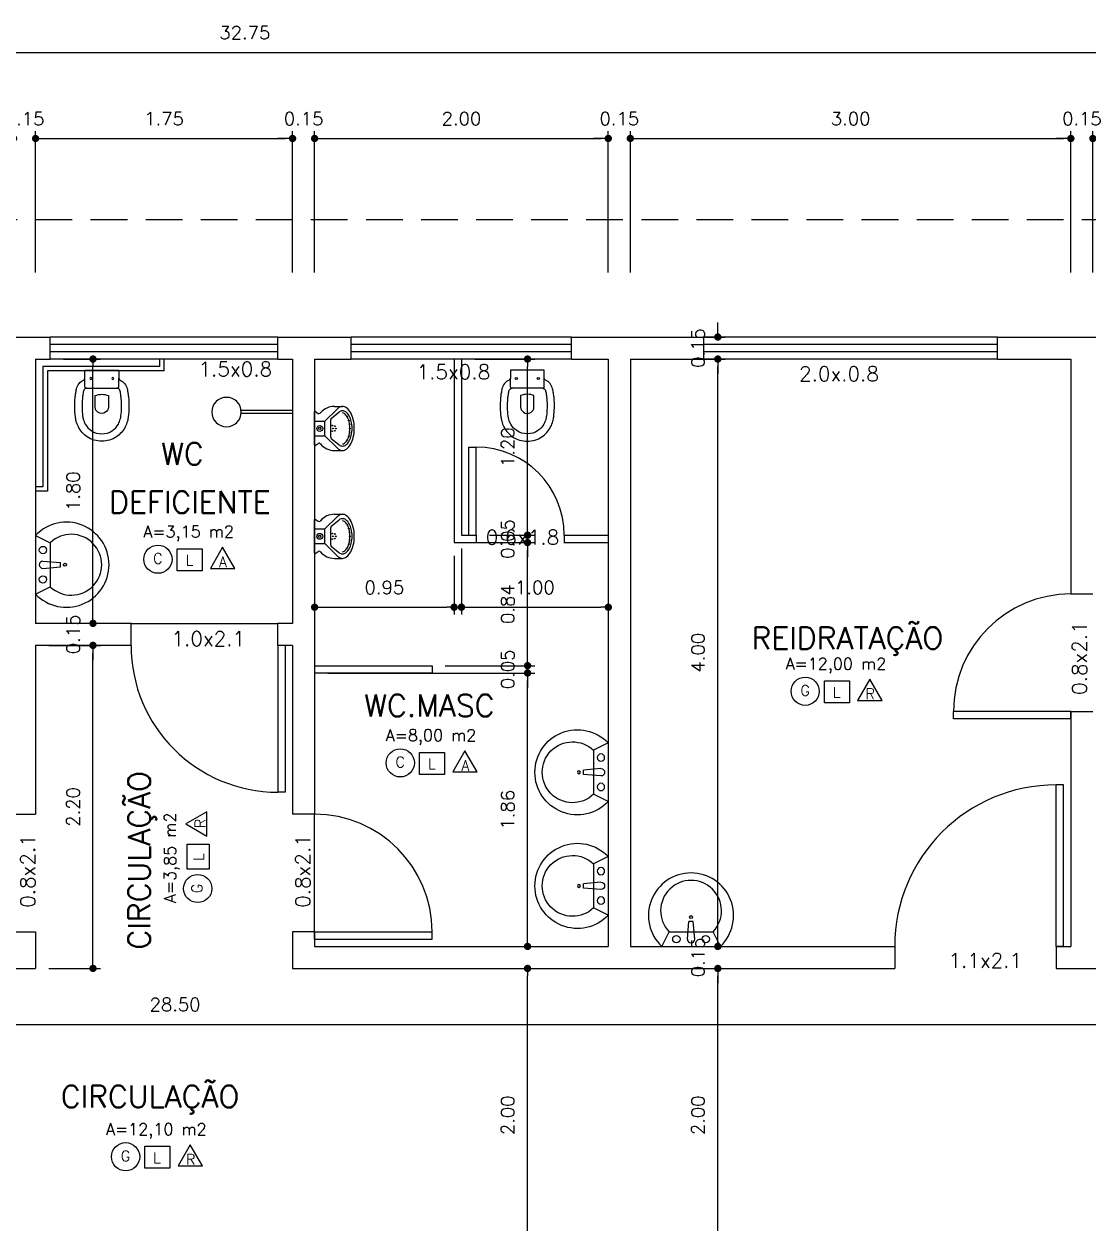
# Model space of a CAD drawing. Extents: x -410.3 to -320, y 119.3 to 190.5.
# Drawn here: x -362.58 to -355.34, y 145.17 to 153.33 of the extents above; entities that cross this region are included whole.
import ezdxf
from ezdxf.enums import TextEntityAlignment as Align

# ---------------------------------------------------------------- set-up
doc = ezdxf.new("R2010")
doc.units = 0
doc.header["$MEASUREMENT"] = 0
doc.linetypes.add('DASHED', pattern=[0.75, 0.5, -0.25])
doc.linetypes.add('HIDDEN', pattern=[0.375, 0.25, -0.125])
doc.layers.get('DEFPOINTS').update_dxf_attribs({"linetype": 'CONTINUOUS'})
for name, color, linetype in [('ACESSÓRIO', 2, 'CONTINUOUS'), ('ALVENARIA', 7, 'CONTINUOUS'), ('ALVENARIA1', 44, 'CONTINUOUS'), ('COBERTURA', 6, 'CONTINUOUS'), ('COTA', 1, 'CONTINUOUS'), ('JAPOR', 142, 'CONTINUOUS'), ('TEXTO2', 40, 'CONTINUOUS'), ('TEXTO3', 3, 'CONTINUOUS')]:
    doc.layers.add(name, color=color, linetype=linetype)
doc.styles.add('SIMPLEX', font='SIMPLEX.SHX')
doc.dimstyles.new('DIM50', dxfattribs={"dimtxt": 0.09, "dimasz": 0.05, "dimexe": 0.05, "dimexo": 0.09, "dimgap": 0.09, "dimtad": 1, "dimzin": 0, "dimdsep": 46, "dimtxsty": 'SIMPLEX', "dimblk": 'DOT', "dimcen": 0.09, "dimadec": 0, "dimazin": 0, "dimtfac": 1, "dimtix": 1, "dimtofl": 0, "dimtmove": 2, "dimatfit": 3, "dimldrblk": 'DOT', "dimfxl": 1, "dimtolj": 1, "dimtzin": 0, "dimarcsym": 0})

# ---------------------------------------------------------------- blocks, each defined once
blk = doc.blocks.new('CHU2')
at = {"layer": 'ACESSÓRIO'}
for p, q in [((0, 0), (0, -0.35)), ((0.02, 0), (0.02, -0.35))]:
    blk.add_line(p, q, dxfattribs=at)
blk.add_circle((0.01, -0.45), 0.1, dxfattribs=at)
blk = doc.blocks.new('DOT')
at = {"layer": 'ALVENARIA', "color": 0, "linetype": 'ByBlock'}
blk.add_line((-0.5, 0), (-1, 0), dxfattribs=at)
at = {"layer": 'ALVENARIA', "color": 0, "linetype": 'ByBlock', "const_width": 0.5}
blk.add_lwpolyline([(-0.25, 0, 1), (0.25, 0, 1)], format="xyb", close=True, dxfattribs=at)
blk = doc.blocks.new('*D219')
at = {"layer": 'COTA', "color": 0, "linetype": 'ByBlock', "lineweight": -2}
for p, q in [((-362.7039, 152.5542), (-362.7539, 152.5542)), ((-362.6539, 151.6421), (-362.6539, 152.6042)), ((-362.5039, 151.6421), (-362.5039, 152.6042)), ((-362.4539, 152.5542), (-362.4039, 152.5542))]:
    blk.add_line(p, q, dxfattribs=at)
at = {"layer": 'DEFPOINTS', "color": 0, "linetype": 'ByBlock'}
for p in [(-362.5039, 152.5542), (-362.6539, 151.5521), (-362.5039, 151.5521)]:
    blk.add_point(p, dxfattribs=at)
at = {"layer": 'COTA', "color": 0, "linetype": 'ByBlock', "lineweight": -2, "xscale": 0.05, "yscale": 0.05, "zscale": 0.05}
blk.add_blockref('DOT', (-362.6539, 152.5542), dxfattribs=at)
at = {"layer": 'COTA', "color": 0, "linetype": 'ByBlock', "lineweight": -2, "xscale": 0.05, "yscale": 0.05, "zscale": 0.05, "rotation": 180}
blk.add_blockref('DOT', (-362.5039, 152.5542), dxfattribs=at)
at = {"layer": 'COTA', "color": 0, "linetype": 'ByBlock', "insert": (-362.5789, 152.6892), "char_height": 0.09, "attachment_point": 5, "style": 'SIMPLEX'}
blk.add_mtext('\\A1;0.15', dxfattribs=at)
blk = doc.blocks.new('*D220')
at = {"layer": 'COTA', "color": 0, "linetype": 'ByBlock', "lineweight": -2}
for p, q in [((-362.5039, 151.6421), (-362.5039, 152.6042)), ((-362.4539, 152.5542), (-360.8039, 152.5542)), ((-360.7539, 151.6421), (-360.7539, 152.6042))]:
    blk.add_line(p, q, dxfattribs=at)
at = {"layer": 'DEFPOINTS', "color": 0, "linetype": 'ByBlock'}
for p in [(-360.7539, 152.5542), (-362.5039, 151.5521), (-360.7539, 151.5521)]:
    blk.add_point(p, dxfattribs=at)
at = {"layer": 'COTA', "color": 0, "linetype": 'ByBlock', "lineweight": -2, "xscale": 0.05, "yscale": 0.05, "zscale": 0.05, "rotation": 180}
blk.add_blockref('DOT', (-362.5039, 152.5542), dxfattribs=at)
at = {"layer": 'COTA', "color": 0, "linetype": 'ByBlock', "lineweight": -2, "xscale": 0.05, "yscale": 0.05, "zscale": 0.05}
blk.add_blockref('DOT', (-360.7539, 152.5542), dxfattribs=at)
at = {"layer": 'COTA', "color": 0, "linetype": 'ByBlock', "insert": (-361.6289, 152.6892), "char_height": 0.09, "attachment_point": 5, "style": 'SIMPLEX'}
blk.add_mtext('\\A1;1.75', dxfattribs=at)
blk = doc.blocks.new('*D221')
at = {"layer": 'COTA', "color": 0, "linetype": 'ByBlock', "lineweight": -2}
for p, q in [((-360.8039, 152.5542), (-360.8539, 152.5542)), ((-360.7539, 151.6421), (-360.7539, 152.6042)), ((-360.6039, 151.6421), (-360.6039, 152.6042)), ((-360.5539, 152.5542), (-360.5039, 152.5542))]:
    blk.add_line(p, q, dxfattribs=at)
at = {"layer": 'DEFPOINTS', "color": 0, "linetype": 'ByBlock'}
for p in [(-360.6039, 152.5542), (-360.7539, 151.5521), (-360.6039, 151.5521)]:
    blk.add_point(p, dxfattribs=at)
at = {"layer": 'COTA', "color": 0, "linetype": 'ByBlock', "lineweight": -2, "xscale": 0.05, "yscale": 0.05, "zscale": 0.05}
blk.add_blockref('DOT', (-360.7539, 152.5542), dxfattribs=at)
at = {"layer": 'COTA', "color": 0, "linetype": 'ByBlock', "lineweight": -2, "xscale": 0.05, "yscale": 0.05, "zscale": 0.05, "rotation": 180}
blk.add_blockref('DOT', (-360.6039, 152.5542), dxfattribs=at)
at = {"layer": 'COTA', "color": 0, "linetype": 'ByBlock', "insert": (-360.6789, 152.6892), "char_height": 0.09, "attachment_point": 5, "style": 'SIMPLEX'}
blk.add_mtext('\\A1;0.15', dxfattribs=at)
blk = doc.blocks.new('*D222')
at = {"layer": 'COTA', "color": 0, "linetype": 'ByBlock', "lineweight": -2}
for p, q in [((-360.6039, 151.6421), (-360.6039, 152.6042)), ((-360.5539, 152.5542), (-358.6539, 152.5542)), ((-358.6039, 151.6421), (-358.6039, 152.6042))]:
    blk.add_line(p, q, dxfattribs=at)
at = {"layer": 'DEFPOINTS', "color": 0, "linetype": 'ByBlock'}
for p in [(-358.6039, 152.5542), (-360.6039, 151.5521), (-358.6039, 151.5521)]:
    blk.add_point(p, dxfattribs=at)
at = {"layer": 'COTA', "color": 0, "linetype": 'ByBlock', "lineweight": -2, "xscale": 0.05, "yscale": 0.05, "zscale": 0.05, "rotation": 180}
blk.add_blockref('DOT', (-360.6039, 152.5542), dxfattribs=at)
at = {"layer": 'COTA', "color": 0, "linetype": 'ByBlock', "lineweight": -2, "xscale": 0.05, "yscale": 0.05, "zscale": 0.05}
blk.add_blockref('DOT', (-358.6039, 152.5542), dxfattribs=at)
at = {"layer": 'COTA', "color": 0, "linetype": 'ByBlock', "insert": (-359.6039, 152.6892), "char_height": 0.09, "attachment_point": 5, "style": 'SIMPLEX'}
blk.add_mtext('\\A1;2.00', dxfattribs=at)
blk = doc.blocks.new('*D223')
at = {"layer": 'COTA', "color": 0, "linetype": 'ByBlock', "lineweight": -2}
for p, q in [((-358.6539, 152.5542), (-358.7039, 152.5542)), ((-358.6039, 151.6421), (-358.6039, 152.6042)), ((-358.4539, 151.6421), (-358.4539, 152.6042)), ((-358.4039, 152.5542), (-358.3539, 152.5542))]:
    blk.add_line(p, q, dxfattribs=at)
at = {"layer": 'DEFPOINTS', "color": 0, "linetype": 'ByBlock'}
for p in [(-358.4539, 152.5542), (-358.6039, 151.5521), (-358.4539, 151.5521)]:
    blk.add_point(p, dxfattribs=at)
at = {"layer": 'COTA', "color": 0, "linetype": 'ByBlock', "lineweight": -2, "xscale": 0.05, "yscale": 0.05, "zscale": 0.05}
blk.add_blockref('DOT', (-358.6039, 152.5542), dxfattribs=at)
at = {"layer": 'COTA', "color": 0, "linetype": 'ByBlock', "lineweight": -2, "xscale": 0.05, "yscale": 0.05, "zscale": 0.05, "rotation": 180}
blk.add_blockref('DOT', (-358.4539, 152.5542), dxfattribs=at)
at = {"layer": 'COTA', "color": 0, "linetype": 'ByBlock', "insert": (-358.5289, 152.6892), "char_height": 0.09, "attachment_point": 5, "style": 'SIMPLEX'}
blk.add_mtext('\\A1;0.15', dxfattribs=at)
blk = doc.blocks.new('*D224')
at = {"layer": 'COTA', "color": 0, "linetype": 'ByBlock', "lineweight": -2}
for p, q in [((-358.4539, 151.6421), (-358.4539, 152.6042)), ((-358.4039, 152.5542), (-355.5039, 152.5542)), ((-355.4539, 151.6421), (-355.4539, 152.6042))]:
    blk.add_line(p, q, dxfattribs=at)
at = {"layer": 'DEFPOINTS', "color": 0, "linetype": 'ByBlock'}
for p in [(-355.4539, 152.5542), (-358.4539, 151.5521), (-355.4539, 151.5521)]:
    blk.add_point(p, dxfattribs=at)
at = {"layer": 'COTA', "color": 0, "linetype": 'ByBlock', "lineweight": -2, "xscale": 0.05, "yscale": 0.05, "zscale": 0.05, "rotation": 180}
blk.add_blockref('DOT', (-358.4539, 152.5542), dxfattribs=at)
at = {"layer": 'COTA', "color": 0, "linetype": 'ByBlock', "lineweight": -2, "xscale": 0.05, "yscale": 0.05, "zscale": 0.05}
blk.add_blockref('DOT', (-355.4539, 152.5542), dxfattribs=at)
at = {"layer": 'COTA', "color": 0, "linetype": 'ByBlock', "insert": (-356.9539, 152.6892), "char_height": 0.09, "attachment_point": 5, "style": 'SIMPLEX'}
blk.add_mtext('\\A1;3.00', dxfattribs=at)
blk = doc.blocks.new('*D225')
at = {"layer": 'COTA', "color": 0, "linetype": 'ByBlock', "lineweight": -2}
for p, q in [((-355.5039, 152.5542), (-355.5539, 152.5542)), ((-355.4539, 151.6421), (-355.4539, 152.6042)), ((-355.3039, 151.6421), (-355.3039, 152.6042)), ((-355.2539, 152.5542), (-355.2039, 152.5542))]:
    blk.add_line(p, q, dxfattribs=at)
at = {"layer": 'DEFPOINTS', "color": 0, "linetype": 'ByBlock'}
for p in [(-355.3039, 152.5542), (-355.4539, 151.5521), (-355.3039, 151.5521)]:
    blk.add_point(p, dxfattribs=at)
at = {"layer": 'COTA', "color": 0, "linetype": 'ByBlock', "lineweight": -2, "xscale": 0.05, "yscale": 0.05, "zscale": 0.05}
blk.add_blockref('DOT', (-355.4539, 152.5542), dxfattribs=at)
at = {"layer": 'COTA', "color": 0, "linetype": 'ByBlock', "lineweight": -2, "xscale": 0.05, "yscale": 0.05, "zscale": 0.05, "rotation": 180}
blk.add_blockref('DOT', (-355.3039, 152.5542), dxfattribs=at)
at = {"layer": 'COTA', "color": 0, "linetype": 'ByBlock', "insert": (-355.3789, 152.6892), "char_height": 0.09, "attachment_point": 5, "style": 'SIMPLEX'}
blk.add_mtext('\\A1;0.15', dxfattribs=at)
blk = doc.blocks.new('*D270')
at = {"layer": 'COTA', "color": 0, "linetype": 'ByBlock', "lineweight": -2}
for p, q in [((-358.2639, 146.9021), (-357.8082, 146.9021)), ((-357.8582, 144.9521), (-357.8582, 146.8521)), ((-358.5139, 144.9021), (-357.8082, 144.9021))]:
    blk.add_line(p, q, dxfattribs=at)
at = {"layer": 'DEFPOINTS', "color": 0, "linetype": 'ByBlock'}
for p in [(-358.3539, 146.9021), (-357.8582, 146.9021), (-358.6039, 144.9021)]:
    blk.add_point(p, dxfattribs=at)
at = {"layer": 'COTA', "color": 0, "linetype": 'ByBlock', "lineweight": -2, "xscale": 0.05, "yscale": 0.05, "zscale": 0.05}
for p, rotation in [((-357.8582, 146.9021), 90), ((-357.8582, 144.9021), 270)]:
    blk.add_blockref('DOT', p, dxfattribs=dict(at, rotation=rotation))
at = {"layer": 'COTA', "color": 0, "linetype": 'ByBlock', "insert": (-357.9932, 145.9021), "char_height": 0.09, "attachment_point": 5, "rotation": 90, "style": 'SIMPLEX'}
blk.add_mtext('\\A1;2.00', dxfattribs=at)
blk = doc.blocks.new('*D271')
at = {"layer": 'COTA', "color": 0, "linetype": 'ByBlock', "lineweight": -2}
for p, q in [((-357.8582, 147.1021), (-357.8582, 147.1521)), ((-358.2639, 147.0521), (-357.8082, 147.0521)), ((-358.2639, 146.9021), (-357.8082, 146.9021)), ((-357.8582, 146.8521), (-357.8582, 146.8021))]:
    blk.add_line(p, q, dxfattribs=at)
at = {"layer": 'DEFPOINTS', "color": 0, "linetype": 'ByBlock'}
for p in [(-358.3539, 147.0521), (-357.8582, 147.0521), (-358.3539, 146.9021)]:
    blk.add_point(p, dxfattribs=at)
at = {"layer": 'COTA', "color": 0, "linetype": 'ByBlock', "lineweight": -2, "xscale": 0.05, "yscale": 0.05, "zscale": 0.05}
for p, rotation in [((-357.8582, 147.0521), 270), ((-357.8582, 146.9021), 90)]:
    blk.add_blockref('DOT', p, dxfattribs=dict(at, rotation=rotation))
at = {"layer": 'COTA', "color": 0, "linetype": 'ByBlock', "insert": (-357.9932, 146.9771), "char_height": 0.09, "attachment_point": 5, "rotation": 90, "style": 'SIMPLEX'}
blk.add_mtext('\\A1;0.15', dxfattribs=at)
blk = doc.blocks.new('*D272')
at = {"layer": 'COTA', "color": 0, "linetype": 'ByBlock', "lineweight": -2}
for p, q in [((-358.3639, 151.0521), (-357.8082, 151.0521)), ((-357.8582, 147.1021), (-357.8582, 151.0021)), ((-358.2639, 147.0521), (-357.8082, 147.0521))]:
    blk.add_line(p, q, dxfattribs=at)
at = {"layer": 'DEFPOINTS', "color": 0, "linetype": 'ByBlock'}
for p in [(-358.4539, 151.0521), (-357.8582, 151.0521), (-358.3539, 147.0521)]:
    blk.add_point(p, dxfattribs=at)
at = {"layer": 'COTA', "color": 0, "linetype": 'ByBlock', "lineweight": -2, "xscale": 0.05, "yscale": 0.05, "zscale": 0.05}
for p, rotation in [((-357.8582, 151.0521), 90), ((-357.8582, 147.0521), 270)]:
    blk.add_blockref('DOT', p, dxfattribs=dict(at, rotation=rotation))
at = {"layer": 'COTA', "color": 0, "linetype": 'ByBlock', "insert": (-357.9932, 149.0521), "char_height": 0.09, "attachment_point": 5, "rotation": 90, "style": 'SIMPLEX'}
blk.add_mtext('\\A1;4.00', dxfattribs=at)
blk = doc.blocks.new('*D273')
at = {"layer": 'COTA', "color": 0, "linetype": 'ByBlock', "lineweight": -2}
for p, q in [((-357.8582, 151.2521), (-357.8582, 151.3021)), ((-358.2139, 151.2021), (-357.8082, 151.2021)), ((-358.3639, 151.0521), (-357.8082, 151.0521)), ((-357.8582, 151.0021), (-357.8582, 150.9521))]:
    blk.add_line(p, q, dxfattribs=at)
at = {"layer": 'DEFPOINTS', "color": 0, "linetype": 'ByBlock'}
for p in [(-358.3039, 151.2021), (-357.8582, 151.2021), (-358.4539, 151.0521)]:
    blk.add_point(p, dxfattribs=at)
at = {"layer": 'COTA', "color": 0, "linetype": 'ByBlock', "lineweight": -2, "xscale": 0.05, "yscale": 0.05, "zscale": 0.05}
for p, rotation in [((-357.8582, 151.2021), 270), ((-357.8582, 151.0521), 90)]:
    blk.add_blockref('DOT', p, dxfattribs=dict(at, rotation=rotation))
at = {"layer": 'COTA', "color": 0, "linetype": 'ByBlock', "insert": (-357.9932, 151.1271), "char_height": 0.09, "attachment_point": 5, "rotation": 90, "style": 'SIMPLEX'}
blk.add_mtext('\\A1;0.15', dxfattribs=at)
blk = doc.blocks.new('*D275')
at = {"layer": 'COTA', "color": 0, "linetype": 'ByBlock', "lineweight": -2}
for p, q in [((-360.6639, 146.9021), (-359.1039, 146.9021)), ((-359.1539, 144.9521), (-359.1539, 146.8521)), ((-358.6939, 144.9021), (-359.2039, 144.9021))]:
    blk.add_line(p, q, dxfattribs=at)
at = {"layer": 'DEFPOINTS', "color": 0, "linetype": 'ByBlock'}
for p in [(-360.7539, 146.9021), (-359.1539, 146.9021), (-358.6039, 144.9021)]:
    blk.add_point(p, dxfattribs=at)
at = {"layer": 'COTA', "color": 0, "linetype": 'ByBlock', "lineweight": -2, "xscale": 0.05, "yscale": 0.05, "zscale": 0.05}
for p, rotation in [((-359.1539, 146.9021), 90), ((-359.1539, 144.9021), 270)]:
    blk.add_blockref('DOT', p, dxfattribs=dict(at, rotation=rotation))
at = {"layer": 'COTA', "color": 0, "linetype": 'ByBlock', "insert": (-359.2889, 145.9021), "char_height": 0.09, "attachment_point": 5, "rotation": 90, "style": 'SIMPLEX'}
blk.add_mtext('\\A1;2.00', dxfattribs=at)
blk = doc.blocks.new('*D276')
at = {"layer": 'COTA', "color": 0, "linetype": 'ByBlock', "lineweight": -2}
for p, q in [((-362.4139, 149.1021), (-362.063, 149.1021)), ((-362.113, 146.9521), (-362.113, 149.0521)), ((-362.4139, 146.9021), (-362.063, 146.9021))]:
    blk.add_line(p, q, dxfattribs=at)
at = {"layer": 'DEFPOINTS', "color": 0, "linetype": 'ByBlock'}
for p in [(-362.5039, 149.1021), (-362.113, 149.1021), (-362.5039, 146.9021)]:
    blk.add_point(p, dxfattribs=at)
at = {"layer": 'COTA', "color": 0, "linetype": 'ByBlock', "lineweight": -2, "xscale": 0.05, "yscale": 0.05, "zscale": 0.05}
for p, rotation in [((-362.113, 149.1021), 90), ((-362.113, 146.9021), 270)]:
    blk.add_blockref('DOT', p, dxfattribs=dict(at, rotation=rotation))
at = {"layer": 'COTA', "color": 0, "linetype": 'ByBlock', "insert": (-362.248, 148.0021), "char_height": 0.09, "attachment_point": 5, "rotation": 90, "style": 'SIMPLEX'}
blk.add_mtext('\\A1;2.20', dxfattribs=at)
blk = doc.blocks.new('*D277')
at = {"layer": 'COTA', "color": 0, "linetype": 'ByBlock', "lineweight": -2}
for p, q in [((-362.113, 149.3021), (-362.113, 149.3521)), ((-361.9439, 149.2521), (-362.163, 149.2521)), ((-362.4139, 149.1021), (-362.063, 149.1021)), ((-362.113, 149.0521), (-362.113, 149.0021))]:
    blk.add_line(p, q, dxfattribs=at)
at = {"layer": 'DEFPOINTS', "color": 0, "linetype": 'ByBlock'}
for p in [(-362.113, 149.2521), (-361.8539, 149.2521), (-362.5039, 149.1021)]:
    blk.add_point(p, dxfattribs=at)
at = {"layer": 'COTA', "color": 0, "linetype": 'ByBlock', "lineweight": -2, "xscale": 0.05, "yscale": 0.05, "zscale": 0.05}
for p, rotation in [((-362.113, 149.2521), 270), ((-362.113, 149.1021), 90)]:
    blk.add_blockref('DOT', p, dxfattribs=dict(at, rotation=rotation))
at = {"layer": 'COTA', "color": 0, "linetype": 'ByBlock', "insert": (-362.248, 149.1771), "char_height": 0.09, "attachment_point": 5, "rotation": 90, "style": 'SIMPLEX'}
blk.add_mtext('\\A1;0.15', dxfattribs=at)
blk = doc.blocks.new('*D278')
at = {"layer": 'COTA', "color": 0, "linetype": 'ByBlock', "lineweight": -2}
for p, q in [((-362.3139, 151.0521), (-362.063, 151.0521)), ((-362.113, 149.3021), (-362.113, 151.0021)), ((-361.9439, 149.2521), (-362.163, 149.2521))]:
    blk.add_line(p, q, dxfattribs=at)
at = {"layer": 'DEFPOINTS', "color": 0, "linetype": 'ByBlock'}
for p in [(-362.4039, 151.0521), (-362.113, 151.0521), (-361.8539, 149.2521)]:
    blk.add_point(p, dxfattribs=at)
at = {"layer": 'COTA', "color": 0, "linetype": 'ByBlock', "lineweight": -2, "xscale": 0.05, "yscale": 0.05, "zscale": 0.05}
for p, rotation in [((-362.113, 151.0521), 90), ((-362.113, 149.2521), 270)]:
    blk.add_blockref('DOT', p, dxfattribs=dict(at, rotation=rotation))
at = {"layer": 'COTA', "color": 0, "linetype": 'ByBlock', "insert": (-362.248, 150.1521), "char_height": 0.09, "attachment_point": 5, "rotation": 90, "style": 'SIMPLEX'}
blk.add_mtext('\\A1;1.80', dxfattribs=at)
blk = doc.blocks.new('VASO4')
at = {"layer": 'ACESSÓRIO', "linetype": 'Continuous'}
blk.add_line((0.0078, 0.1289), (0.0078, -0.1011), dxfattribs=at)
at = {"layer": 'ACESSÓRIO'}
for points in [[(0.0078, -0.1011), (0.0623, -0.1011, -0.230445), (0.0758, -0.1101, 0.23338), (0.1358, -0.1586, 0.01224), (0.1658, -0.1641, 0.012146), (0.1958, -0.1681, 0.027041), (0.2658, -0.1706, 0.02486), (0.3258, -0.1661, 0.024258), (0.3558, -0.1606, 0.054364), (0.3958, -0.1451, 0.124881), (0.4623, -0.0861, 0.148509), (0.4923, 0.0139, 0.148509), (0.4623, 0.1139, 0.124881), (0.3958, 0.1729, 0.054364), (0.3558, 0.1884, 0.024258), (0.3258, 0.1939, 0.02486), (0.2658, 0.1984, 0.027041), (0.1958, 0.1959, 0.012146), (0.1658, 0.1919, 0.01224), (0.1358, 0.1864, 0.23338), (0.0758, 0.1379, -0.230445), (0.0623, 0.1289), (0.0078, 0.1289)], [(0.1313, 0.1165, -0.294455), (0.1458, 0.1369, -0.039934), (0.1736, 0.1425, -0.011944), (0.2008, 0.1461, -0.026776), (0.2647, 0.1484, -0.024689), (0.3194, 0.1443, -0.023307), (0.3436, 0.1399, -0.058725), (0.3757, 0.1269, -0.118027), (0.4208, 0.086, -0.148338), (0.4423, 0.0139, -0.148338), (0.4208, -0.0582, -0.118027), (0.3757, -0.0992, -0.058725), (0.3436, -0.1121, -0.023307), (0.3194, -0.1165, -0.024689), (0.2647, -0.1206, -0.026776), (0.2008, -0.1184, -0.011944), (0.1736, -0.1147, -0.039934), (0.1458, -0.1091, -0.294455), (0.1313, -0.0887)]]:
    blk.add_lwpolyline(points, format="xyb", dxfattribs=at)
for points in [[(0.1238, 0.1289), (0.0623, 0.1289)], [(0.1312, 0.1193), (0.1313, 0.1174), (0.1313, 0.0139), (0.1313, -0.0896), (0.1312, -0.0916)], [(0.1238, -0.1011), (0.0623, -0.1011)]]:
    blk.add_lwpolyline(points, dxfattribs=at)
blk.add_lwpolyline([(0.2958, 0.0399, 0.226513), (0.2608, 0.0594), (0.1818, 0.0594, 0.186813), (0.1818, -0.0316), (0.2608, -0.0316, 0.226513), (0.2958, -0.0121, 0.326923)], format="xyb", close=True, dxfattribs=at)
for centre in [(0.0658, 0.0889), (0.0658, -0.0611)]:
    blk.add_circle(centre, 0.0075, dxfattribs=at)
for centre, start, end in [((0.1229, 0.1205), 351.74634, 83.80897), ((0.1229, -0.0928), 276.19103, 8.25366)]:
    blk.add_arc(centre, 0.00842, start, end, dxfattribs=at)
blk = doc.blocks.new('LAVAT01')
at = {"layer": 'ACESSÓRIO'}
for p, q in [((-0.025, 0.05), (-0.015, 0.17)), ((0.015, 0.17), (-0.015, 0.17)), ((0.025, 0.05), (0.015, 0.17)), ((-0.2, 0), (-0.15, 0.1)), ((-0.15, 0.1), (0.15, 0.1)), ((0.2, 0), (0.15, 0.1)), ((-0.2, 0), (0.2, 0))]:
    blk.add_line(p, q, dxfattribs=at)
for centre, radius in [((0, 0.2), 0.01), ((-0.1, 0.05), 0.025), ((0.1, 0.05), 0.025)]:
    blk.add_circle(centre, radius, dxfattribs=at)
for centre, radius, start, end in [((0, 0.21), 0.29, 313.60282, 226.39718), ((0, 0.2429), 0.2071, 316.39718, 223.60282), ((0, 0.05), 0.025, 180, 0)]:
    blk.add_arc(centre, radius, start, end, dxfattribs=at)
blk = doc.blocks.new('MIC2730P')
at = {"layer": 'ACESSÓRIO'}
for p, q in [((0, -0.1142), (0, 0.1142)), ((0.0047, 0.1166), (0.0245, 0.1025)), ((0.07, 0.05), (0.1527, 0.132)), ((0.1136, 0.068), (0.1651, 0.1104)), ((0.135, 0.15), (0.19, 0.15)), ((0, 0.05), (0.07, 0.05)), ((0.07, -0.05), (0.07, 0.05)), ((0.11, -0.0603), (0.11, 0.0603)), ((0, -0.05), (0.07, -0.05)), ((0.07, -0.05), (0.1527, -0.132)), ((0.1136, -0.068), (0.1651, -0.1104)), ((0.0047, -0.1166), (0.0245, -0.1025)), ((0.135, -0.15), (0.19, -0.15))]:
    blk.add_line(p, q, dxfattribs=at)
for points in [[(0.135, 0.15, 0.108254), (0.0841, 0.1388, 0.102013), (0.0395, 0.1061, 0.004347), (0.0378, 0.1041, 0.089446)], [(0.1527, -0.132, 0.030148), (0.1625, -0.1406, 0.166601), (0.19, -0.15, 0.166601), (0.2175, -0.1406, 0.105514), (0.2466, -0.1061, 0.068239), (0.2634, -0.0605, 0.054409), (0.27, 0, 0.054409), (0.2634, 0.0605, 0.068239), (0.2466, 0.1061, 0.105514), (0.2175, 0.1406, 0.166601), (0.19, 0.15, 0.166601)], [(0.19, 0.15, 0.166601), (0.1625, 0.1406, 0.030148), (0.1527, 0.132, 0.068239)], [(0.1651, -0.1104, 0.009176), (0.1676, -0.1124, 0.164676), (0.19, -0.12, 0.164676), (0.2124, -0.1124, 0.105774), (0.236, -0.0849, 0.069037), (0.2496, -0.0483, 0.055234), (0.255, 0, 0.055234), (0.2496, 0.0483, 0.069037), (0.236, 0.0849, 0.105774), (0.2124, 0.1124, 0.164676), (0.19, 0.12, 0.164676)], [(0.19, 0.12, 0.164676), (0.1676, 0.1124, 0.009176), (0.1651, 0.1104, 0.069037)], [(0.2215, 0.0799, 0.096961), (0.2033, 0.1005, 0.164676), (0.19, 0.105, 0.164676)], [(0.2321, 0.0557, 0.042315), (0.2239, 0.0755, 0.105774)], [(0.2381, 0.0282, 0.020842), (0.235, 0.0451, 0.011857), (0.2336, 0.0509, 0.105774)], [(0.24, 0.0025, 0.025236), (0.2387, 0.0232, 0.069037)], [(0.19, -0.105, 0.164676), (0.2033, -0.1005, 0.096961), (0.2215, -0.0799, 0.069037)], [(0.2239, -0.0755, 0.042315), (0.2321, -0.0557, 0.055234)], [(0.2336, -0.0509, 0.011857), (0.235, -0.0451, 0.020842), (0.2381, -0.0282, 0.055234)], [(0.2387, -0.0232, 0.025236), (0.24, -0.0025, 0.055234)], [(0.0378, -0.1041, 0.004347), (0.0395, -0.1061, 0.102013), (0.0841, -0.1388, 0.108254), (0.135, -0.15, 0.108254)]]:
    blk.add_lwpolyline(points, format="xyb", dxfattribs=at)
for centre, radius in [((0.035, 0), 0.02), ((0.035, 0), 0.0075), ((0.1204, 0.0195), 0.0025), ((0.1249, 0), 0.0025), ((0.1374, 0.0156), 0.0025), ((0.1449, 0), 0.0025), ((0.2228, 0.0777), 0.0025), ((0.2329, 0.0533), 0.0025), ((0.2384, 0.0257), 0.0025), ((0.24, 0), 0.0025), ((0.1204, -0.0195), 0.0025), ((0.1374, -0.0156), 0.0025), ((0.2228, -0.0777), 0.0025), ((0.2329, -0.0533), 0.0025), ((0.2384, -0.0257), 0.0025)]:
    blk.add_circle(centre, radius, dxfattribs=at)
for centre, radius, start, end in [((0.003, 0.1142), 0.003, 54.46232, 180), ((0.0303, 0.1107), 0.01, 234.46232, 319.00898), ((0.12, 0.0603), 0.01, 129.50811, 180), ((0.12, -0.0603), 0.01, 180, 230.49189), ((0.003, -0.1142), 0.003, 180, 305.53768), ((0.0303, -0.1107), 0.01, 40.99102, 125.53768)]:
    blk.add_arc(centre, radius, start, end, dxfattribs=at)
blk.add_point((0, 0), dxfattribs=at)
blk = doc.blocks.new('*D293')
at = {"layer": 'COTA', "color": 0, "linetype": 'ByBlock', "lineweight": -2}
for p, q in [((-377.4539, 151.2921), (-377.4539, 153.1899)), ((-344.7039, 151.2921), (-344.7039, 153.1899)), ((-377.4039, 153.1399), (-344.7539, 153.1399))]:
    blk.add_line(p, q, dxfattribs=at)
at = {"layer": 'DEFPOINTS', "color": 0, "linetype": 'ByBlock'}
for p in [(-344.7039, 153.1399), (-377.4539, 151.2021), (-344.7039, 151.2021)]:
    blk.add_point(p, dxfattribs=at)
at = {"layer": 'COTA', "color": 0, "linetype": 'ByBlock', "lineweight": -2, "xscale": 0.05, "yscale": 0.05, "zscale": 0.05, "rotation": 180}
blk.add_blockref('DOT', (-377.4539, 153.1399), dxfattribs=at)
at = {"layer": 'COTA', "color": 0, "linetype": 'ByBlock', "lineweight": -2, "xscale": 0.05, "yscale": 0.05, "zscale": 0.05}
blk.add_blockref('DOT', (-344.7039, 153.1399), dxfattribs=at)
at = {"layer": 'COTA', "color": 0, "linetype": 'ByBlock', "insert": (-361.0789, 153.2749), "char_height": 0.09, "attachment_point": 5, "style": 'SIMPLEX'}
blk.add_mtext('\\A1;32.75', dxfattribs=at)
blk = doc.blocks.new('*D307')
at = {"layer": 'COTA', "color": 0, "linetype": 'ByBlock', "lineweight": -2}
for p, q in [((-359.6539, 149.7121), (-359.6539, 149.312)), ((-360.6039, 149.4121), (-360.6039, 149.312)), ((-360.5539, 149.362), (-359.7039, 149.362))]:
    blk.add_line(p, q, dxfattribs=at)
at = {"layer": 'DEFPOINTS', "color": 0, "linetype": 'ByBlock'}
for p in [(-359.6539, 149.8021), (-360.6039, 149.5021), (-359.6539, 149.362)]:
    blk.add_point(p, dxfattribs=at)
at = {"layer": 'COTA', "color": 0, "linetype": 'ByBlock', "lineweight": -2, "xscale": 0.05, "yscale": 0.05, "zscale": 0.05, "rotation": 180}
blk.add_blockref('DOT', (-360.6039, 149.362), dxfattribs=at)
at = {"layer": 'COTA', "color": 0, "linetype": 'ByBlock', "lineweight": -2, "xscale": 0.05, "yscale": 0.05, "zscale": 0.05}
blk.add_blockref('DOT', (-359.6539, 149.362), dxfattribs=at)
at = {"layer": 'COTA', "color": 0, "linetype": 'ByBlock', "insert": (-360.1289, 149.497), "char_height": 0.09, "attachment_point": 5, "style": 'SIMPLEX'}
blk.add_mtext('\\A1;0.95', dxfattribs=at)
blk = doc.blocks.new('*D308')
at = {"layer": 'COTA', "color": 0, "linetype": 'ByBlock', "lineweight": -2}
for p, q in [((-359.6039, 149.7621), (-359.6039, 149.312)), ((-358.6039, 149.7621), (-358.6039, 149.312)), ((-359.5539, 149.362), (-358.6539, 149.362))]:
    blk.add_line(p, q, dxfattribs=at)
at = {"layer": 'DEFPOINTS', "color": 0, "linetype": 'ByBlock'}
for p in [(-359.6039, 149.8521), (-358.6039, 149.8521), (-358.6039, 149.362)]:
    blk.add_point(p, dxfattribs=at)
at = {"layer": 'COTA', "color": 0, "linetype": 'ByBlock', "lineweight": -2, "xscale": 0.05, "yscale": 0.05, "zscale": 0.05, "rotation": 180}
blk.add_blockref('DOT', (-359.6039, 149.362), dxfattribs=at)
at = {"layer": 'COTA', "color": 0, "linetype": 'ByBlock', "lineweight": -2, "xscale": 0.05, "yscale": 0.05, "zscale": 0.05}
blk.add_blockref('DOT', (-358.6039, 149.362), dxfattribs=at)
at = {"layer": 'COTA', "color": 0, "linetype": 'ByBlock', "insert": (-359.1039, 149.497), "char_height": 0.09, "attachment_point": 5, "style": 'SIMPLEX'}
blk.add_mtext('\\A1;1.00', dxfattribs=at)
blk = doc.blocks.new('*D347')
at = {"layer": 'COTA', "color": 0, "linetype": 'ByBlock', "lineweight": -2}
for p, q in [((-375.8039, 146.8121), (-375.8039, 146.4712)), ((-347.3039, 146.8121), (-347.3039, 146.4712)), ((-375.7539, 146.5212), (-347.3539, 146.5212))]:
    blk.add_line(p, q, dxfattribs=at)
at = {"layer": 'DEFPOINTS', "color": 0, "linetype": 'ByBlock'}
for p in [(-375.8039, 146.9021), (-347.3039, 146.9021), (-347.3039, 146.5212)]:
    blk.add_point(p, dxfattribs=at)
at = {"layer": 'COTA', "color": 0, "linetype": 'ByBlock', "lineweight": -2, "xscale": 0.05, "yscale": 0.05, "zscale": 0.05, "rotation": 180}
blk.add_blockref('DOT', (-375.8039, 146.5212), dxfattribs=at)
at = {"layer": 'COTA', "color": 0, "linetype": 'ByBlock', "lineweight": -2, "xscale": 0.05, "yscale": 0.05, "zscale": 0.05}
blk.add_blockref('DOT', (-347.3039, 146.5212), dxfattribs=at)
at = {"layer": 'COTA', "color": 0, "linetype": 'ByBlock', "insert": (-361.5539, 146.6562), "char_height": 0.09, "attachment_point": 5, "style": 'SIMPLEX'}
blk.add_mtext('\\A1;28.50', dxfattribs=at)
blk = doc.blocks.new('*D355')
at = {"layer": 'COTA', "color": 0, "linetype": 'ByBlock', "lineweight": -2}
for p, q in [((-360.5139, 148.914), (-359.1039, 148.914)), ((-359.1539, 147.1021), (-359.1539, 148.864)), ((-360.5139, 147.0521), (-359.1039, 147.0521))]:
    blk.add_line(p, q, dxfattribs=at)
at = {"layer": 'DEFPOINTS', "color": 0, "linetype": 'ByBlock'}
for p in [(-360.6039, 148.914), (-359.1539, 148.914), (-360.6039, 147.0521)]:
    blk.add_point(p, dxfattribs=at)
at = {"layer": 'COTA', "color": 0, "linetype": 'ByBlock', "lineweight": -2, "xscale": 0.05, "yscale": 0.05, "zscale": 0.05}
for p, rotation in [((-359.1539, 148.914), 90), ((-359.1539, 147.0521), 270)]:
    blk.add_blockref('DOT', p, dxfattribs=dict(at, rotation=rotation))
at = {"layer": 'COTA', "color": 0, "linetype": 'ByBlock', "insert": (-359.2889, 147.983), "char_height": 0.09, "attachment_point": 5, "rotation": 90, "style": 'SIMPLEX'}
blk.add_mtext('\\A1;1.86', dxfattribs=at)
blk = doc.blocks.new('*D356')
at = {"layer": 'COTA', "color": 0, "linetype": 'ByBlock', "lineweight": -2}
for p, q in [((-359.1539, 149.014), (-359.1539, 149.064)), ((-359.7139, 148.964), (-359.1039, 148.964)), ((-360.5139, 148.914), (-359.1039, 148.914)), ((-359.1539, 148.864), (-359.1539, 148.814))]:
    blk.add_line(p, q, dxfattribs=at)
at = {"layer": 'DEFPOINTS', "color": 0, "linetype": 'ByBlock'}
for p in [(-359.8039, 148.964), (-359.1539, 148.964), (-360.6039, 148.914)]:
    blk.add_point(p, dxfattribs=at)
at = {"layer": 'COTA', "color": 0, "linetype": 'ByBlock', "lineweight": -2, "xscale": 0.05, "yscale": 0.05, "zscale": 0.05}
for p, rotation in [((-359.1539, 148.964), 270), ((-359.1539, 148.914), 90)]:
    blk.add_blockref('DOT', p, dxfattribs=dict(at, rotation=rotation))
at = {"layer": 'COTA', "color": 0, "linetype": 'ByBlock', "insert": (-359.2889, 148.939), "char_height": 0.09, "attachment_point": 5, "rotation": 90, "style": 'SIMPLEX'}
blk.add_mtext('\\A1;0.05', dxfattribs=at)
blk = doc.blocks.new('*D357')
at = {"layer": 'COTA', "color": 0, "linetype": 'ByBlock', "lineweight": -2}
for p, q in [((-359.5639, 149.8021), (-359.1039, 149.8021)), ((-359.1539, 149.014), (-359.1539, 149.7521)), ((-359.7139, 148.964), (-359.1039, 148.964))]:
    blk.add_line(p, q, dxfattribs=at)
at = {"layer": 'DEFPOINTS', "color": 0, "linetype": 'ByBlock'}
for p in [(-359.6539, 149.8021), (-359.1539, 149.8021), (-359.8039, 148.964)]:
    blk.add_point(p, dxfattribs=at)
at = {"layer": 'COTA', "color": 0, "linetype": 'ByBlock', "lineweight": -2, "xscale": 0.05, "yscale": 0.05, "zscale": 0.05}
for p, rotation in [((-359.1539, 149.8021), 90), ((-359.1539, 148.964), 270)]:
    blk.add_blockref('DOT', p, dxfattribs=dict(at, rotation=rotation))
at = {"layer": 'COTA', "color": 0, "linetype": 'ByBlock', "insert": (-359.2889, 149.383), "char_height": 0.09, "attachment_point": 5, "rotation": 90, "style": 'SIMPLEX'}
blk.add_mtext('\\A1;0.84', dxfattribs=at)
blk = doc.blocks.new('*D358')
at = {"layer": 'COTA', "color": 0, "linetype": 'ByBlock', "lineweight": -2}
for p, q in [((-359.1539, 149.9021), (-359.1539, 149.9521)), ((-359.4139, 149.8521), (-359.1039, 149.8521)), ((-359.5639, 149.8021), (-359.1039, 149.8021)), ((-359.1539, 149.7521), (-359.1539, 149.7021))]:
    blk.add_line(p, q, dxfattribs=at)
at = {"layer": 'DEFPOINTS', "color": 0, "linetype": 'ByBlock'}
for p in [(-359.5039, 149.8521), (-359.1539, 149.8521), (-359.6539, 149.8021)]:
    blk.add_point(p, dxfattribs=at)
at = {"layer": 'COTA', "color": 0, "linetype": 'ByBlock', "lineweight": -2, "xscale": 0.05, "yscale": 0.05, "zscale": 0.05}
for p, rotation in [((-359.1539, 149.8521), 270), ((-359.1539, 149.8021), 90)]:
    blk.add_blockref('DOT', p, dxfattribs=dict(at, rotation=rotation))
at = {"layer": 'COTA', "color": 0, "linetype": 'ByBlock', "insert": (-359.2889, 149.8271), "char_height": 0.09, "attachment_point": 5, "rotation": 90, "style": 'SIMPLEX'}
blk.add_mtext('\\A1;0.05', dxfattribs=at)
blk = doc.blocks.new('*D359')
at = {"layer": 'COTA', "color": 0, "linetype": 'ByBlock', "lineweight": -2}
for p, q in [((-359.5139, 151.0521), (-359.1039, 151.0521)), ((-359.1539, 149.9021), (-359.1539, 151.0021)), ((-359.4139, 149.8521), (-359.1039, 149.8521))]:
    blk.add_line(p, q, dxfattribs=at)
at = {"layer": 'DEFPOINTS', "color": 0, "linetype": 'ByBlock'}
for p in [(-359.6039, 151.0521), (-359.1539, 151.0521), (-359.5039, 149.8521)]:
    blk.add_point(p, dxfattribs=at)
at = {"layer": 'COTA', "color": 0, "linetype": 'ByBlock', "lineweight": -2, "xscale": 0.05, "yscale": 0.05, "zscale": 0.05}
for p, rotation in [((-359.1539, 151.0521), 90), ((-359.1539, 149.8521), 270)]:
    blk.add_blockref('DOT', p, dxfattribs=dict(at, rotation=rotation))
at = {"layer": 'COTA', "color": 0, "linetype": 'ByBlock', "insert": (-359.2889, 150.4521), "char_height": 0.09, "attachment_point": 5, "rotation": 90, "style": 'SIMPLEX'}
blk.add_mtext('\\A1;1.20', dxfattribs=at)

msp = doc.modelspace()

# ---------------------------------------------------------------- linework, layer by layer
at = {"layer": 'ACESSÓRIO'}
for p, q in [((-362.4539, 151.0021), (-362.4539, 150.1821)), ((-361.6589, 151.0021), (-362.4539, 151.0021)), ((-362.4239, 150.9721), (-362.4239, 150.1521)), ((-361.6289, 150.9721), (-362.4239, 150.9721))]:
    msp.add_line(p, q, dxfattribs=at)
at = {"layer": 'ACESSÓRIO', "linetype": 'ByBlock'}
for p, q in [((-361.6589, 151.0021), (-361.6589, 151.0521)), ((-361.6289, 150.9721), (-361.6289, 151.0521)), ((-362.4539, 150.1821), (-362.5039, 150.1821)), ((-362.4239, 150.1521), (-362.5039, 150.1521))]:
    msp.add_line(p, q, dxfattribs=at)
at = {"layer": 'ALVENARIA'}
for p, q in [((-362.9039, 151.2021), (-362.4039, 151.2021)), ((-362.4039, 151.0521), (-362.4039, 151.2021)), ((-360.8539, 151.0521), (-360.8539, 151.2021)), ((-360.8539, 151.2021), (-360.3539, 151.2021)), ((-360.7539, 151.2021), (-360.3539, 151.2021)), ((-360.3539, 151.0521), (-360.3539, 151.2021)), ((-358.8539, 151.0521), (-358.8539, 151.2021)), ((-358.8539, 151.2021), (-357.9539, 151.2021)), ((-357.9539, 151.0521), (-357.9539, 151.2021)), ((-355.9539, 151.0521), (-355.9539, 151.2021)), ((-355.9539, 151.2021), (-355.2039, 151.2021)), ((-362.5039, 151.0521), (-362.5039, 149.2521)), ((-362.5039, 151.0521), (-362.4039, 151.0521)), ((-362.5039, 151.0521), (-362.4039, 151.0521)), ((-360.8539, 151.0521), (-360.7539, 151.0521)), ((-360.7539, 151.0521), (-360.7539, 149.2521)), ((-360.6039, 151.0521), (-360.6039, 147.9521)), ((-360.6039, 151.0521), (-360.3539, 151.0521)), ((-358.8539, 151.0521), (-358.6039, 151.0521)), ((-358.6039, 151.0521), (-358.6039, 147.0521)), ((-358.4539, 151.0521), (-358.4539, 147.0521)), ((-358.4539, 151.0521), (-357.9539, 151.0521)), ((-355.9539, 151.0521), (-355.4539, 151.0521)), ((-355.4539, 151.0521), (-355.4539, 149.4521)), ((-355.4539, 149.4521), (-355.3039, 149.4521)), ((-361.8539, 149.2521), (-362.5039, 149.2521)), ((-361.8539, 149.1021), (-361.8539, 149.2521)), ((-360.7539, 149.2521), (-360.8539, 149.2521)), ((-360.8539, 149.1021), (-360.8539, 149.2521)), ((-362.5039, 149.1021), (-362.5039, 147.9521)), ((-361.8539, 149.1021), (-362.5039, 149.1021)), ((-360.7539, 149.1021), (-360.8539, 149.1021)), ((-360.7539, 149.1021), (-360.7539, 147.9521)), ((-355.4539, 148.6521), (-355.3039, 148.6521)), ((-355.4539, 148.6521), (-355.4539, 147.0521)), ((-362.6539, 147.9521), (-362.5039, 147.9521)), ((-360.6039, 147.9521), (-360.7539, 147.9521)), ((-362.6539, 147.1521), (-362.5039, 147.1521)), ((-362.5039, 147.1521), (-362.5039, 146.9021)), ((-360.6039, 147.1521), (-360.7539, 147.1521)), ((-360.7539, 147.1521), (-360.7539, 146.9021)), ((-360.6039, 147.1521), (-360.6039, 147.0521)), ((-360.6039, 147.0521), (-358.6039, 147.0521)), ((-358.4539, 147.0521), (-356.6539, 147.0521)), ((-356.6539, 147.0521), (-356.6539, 146.9021)), ((-355.5539, 147.0521), (-355.4539, 147.0521)), ((-355.5539, 147.0521), (-355.5539, 146.9021)), ((-366.1039, 146.9021), (-362.5039, 146.9021)), ((-360.7539, 146.9021), (-356.6539, 146.9021)), ((-355.5539, 146.9021), (-354.5039, 146.9021))]:
    msp.add_line(p, q, dxfattribs=at)
at = {"layer": 'ALVENARIA', "linetype": 'DASHED'}
for p, q in [((-360.8539, 151.0521), (-360.8539, 151.2021)), ((-358.8539, 151.0521), (-358.8539, 151.2021)), ((-355.9539, 151.0482), (-355.9539, 151.2021))]:
    msp.add_line(p, q, dxfattribs=at)
at = {"layer": 'ALVENARIA1'}
for p, q in [((-359.6539, 151.0521), (-359.6539, 149.8021)), ((-359.6039, 151.0521), (-359.6039, 149.8521)), ((-359.6039, 149.8521), (-359.5039, 149.8521)), ((-359.5539, 149.8521), (-359.5039, 149.8521)), ((-359.5039, 149.8521), (-359.5039, 149.8021)), ((-358.9039, 149.8521), (-358.9039, 149.8021)), ((-358.9039, 149.8521), (-358.6039, 149.8521)), ((-359.6539, 149.8021), (-359.5039, 149.8021)), ((-358.906, 149.8021), (-358.6039, 149.8021)), ((-361.8539, 149.2521), (-360.8539, 149.2521)), ((-360.6039, 147.1521), (-360.6039, 147.9521))]:
    msp.add_line(p, q, dxfattribs=at)
at = {"layer": 'ALVENARIA1', "linetype": 'ByBlock'}
for p, q in [((-360.6039, 148.964), (-359.8039, 148.964)), ((-359.8039, 148.964), (-359.8039, 148.914)), ((-359.8039, 148.914), (-360.6039, 148.914))]:
    msp.add_line(p, q, dxfattribs=at)
at = {"layer": 'COBERTURA', "linetype": 'HIDDEN'}
msp.add_line((-378.2539, 152.0021), (-343.9039, 152.0021), dxfattribs=at)
at = {"layer": 'JAPOR'}
for p, q in [((-360.8539, 151.2021), (-362.4039, 151.2021)), ((-360.8539, 151.1521), (-362.4039, 151.1521)), ((-358.8539, 151.2021), (-360.3539, 151.2021)), ((-358.8539, 151.1521), (-360.3539, 151.1521)), ((-355.9539, 151.2021), (-357.9539, 151.2021)), ((-355.9539, 151.1521), (-357.9539, 151.1521)), ((-360.8539, 151.1021), (-362.4039, 151.1021)), ((-358.8539, 151.1021), (-360.3539, 151.1021)), ((-355.9539, 151.1021), (-357.9539, 151.1021)), ((-360.8539, 151.0521), (-362.4039, 151.0521)), ((-358.8539, 151.0521), (-360.3539, 151.0521)), ((-355.9539, 151.0521), (-357.9539, 151.0521)), ((-359.5539, 150.4521), (-359.5039, 150.4521)), ((-359.5539, 149.8521), (-359.5539, 150.4521)), ((-359.5039, 149.8521), (-359.5039, 150.4521)), ((-360.8539, 149.1021), (-360.8539, 148.1021)), ((-360.8039, 149.1021), (-360.8539, 149.1021)), ((-360.8039, 149.1021), (-360.8039, 148.1021)), ((-355.4539, 148.6521), (-356.2539, 148.6521)), ((-356.2539, 148.6021), (-356.2539, 148.6521)), ((-355.4539, 148.6021), (-355.4539, 148.6521)), ((-355.4539, 148.6021), (-356.2539, 148.6021)), ((-355.5539, 147.0521), (-355.5539, 148.1521)), ((-355.5039, 148.1521), (-355.5539, 148.1521)), ((-355.5039, 147.0521), (-355.5039, 148.1521)), ((-360.8039, 148.1021), (-360.8539, 148.1021)), ((-360.6039, 147.1521), (-359.8039, 147.1521)), ((-360.6039, 147.1021), (-360.6039, 147.1521)), ((-359.8039, 147.1021), (-359.8039, 147.1521)), ((-360.6039, 147.1021), (-359.8039, 147.1021)), ((-355.5039, 147.0521), (-355.5539, 147.0521))]:
    msp.add_line(p, q, dxfattribs=at)
for centre, radius, start, end in [((-359.5039, 149.8521), 0.6, 360, 90), ((-355.4539, 148.6521), 0.8, 90, 180), ((-360.8539, 149.1021), 1, 180, 270), ((-355.5539, 147.0521), 1.1, 90, 180), ((-360.6039, 147.1521), 0.8, 360, 90)]:
    msp.add_arc(centre, radius, start, end, dxfattribs=at)
at = {"layer": 'TEXTO2', "linetype": 'ByBlock'}
for points in [[(-361.5395, 149.76), (-361.3694, 149.76), (-361.3694, 149.6103), (-361.5395, 149.6103)], [(-361.2306, 149.7707), (-361.3137, 149.6267), (-361.1474, 149.6267)], [(-357.1321, 148.8604), (-356.9619, 148.8604), (-356.9619, 148.7108), (-357.1321, 148.7108)], [(-356.8232, 148.8712), (-356.9063, 148.7272), (-356.74, 148.7272)], [(-359.8891, 148.3731), (-359.7189, 148.3731), (-359.7189, 148.2235), (-359.8891, 148.2235)], [(-359.5801, 148.3839), (-359.6633, 148.2399), (-359.497, 148.2399)], [(-361.4819, 147.8865), (-361.3379, 147.8034), (-361.3379, 147.9697)], [(-361.4711, 147.5776), (-361.4711, 147.7477), (-361.3215, 147.7477), (-361.3215, 147.5776)], [(-361.7598, 145.6908), (-361.5896, 145.6908), (-361.5896, 145.5412), (-361.7598, 145.5412)], [(-361.4508, 145.7016), (-361.5339, 145.5576), (-361.3677, 145.5576)]]:
    msp.add_lwpolyline(points, close=True, dxfattribs=at)
for centre in [(-361.6707, 149.6889), (-357.2633, 148.7894), (-360.0203, 148.3021), (-361.4001, 147.4464), (-361.891, 145.6198)]:
    msp.add_circle(centre, 0.096, dxfattribs=at)

# ---------------------------------------------------------------- block references
at = {"layer": 'ACESSÓRIO', "linetype": 'ByBlock'}
for name, p in [('MIC2730P', (-360.6039, 150.5797)), ('MIC2730P', (-360.6039, 149.8449)), ('LAVAT01', (-358.0405, 147.0521))]:
    msp.add_blockref(name, p, dxfattribs=at)
at = {"layer": 'ACESSÓRIO', "linetype": 'ByBlock', "rotation": 270}
msp.add_blockref('LAVAT01', (-362.5039, 149.6514), dxfattribs=at)
at = {"layer": 'ACESSÓRIO', "linetype": 'ByBlock', "xscale": -1, "rotation": 90}
for p in [(-358.6039, 148.2379), (-358.6039, 147.4642)]:
    msp.add_blockref('LAVAT01', p, dxfattribs=at)
at = {"layer": 'ALVENARIA1', "xscale": -1}
for name, p, rotation in [('VASO4', (-362.0391, 150.9852), 89.99999999999999), ('CHU2', (-360.7539, 150.6813), 270)]:
    msp.add_blockref(name, p, dxfattribs=dict(at, rotation=rotation))
at = {"layer": 'ALVENARIA1', "rotation": 270}
msp.add_blockref('VASO4', (-359.1694, 150.9852), dxfattribs=at)

# ---------------------------------------------------------------- texts
at = {"layer": 'TEXTO2', "style": 'SIMPLEX'}
for s, p in [('1.5x0.8', (-361.3946, 150.9342)), ('1.5x0.8', (-359.9094, 150.9142)), ('2.0x.0.8', (-357.3052, 150.9015)), ('0.6x1.8', (-359.439, 149.7881)), ('1.0x2.1', (-361.5787, 149.0979)), ('1.1x2.1', (-356.2879, 146.9071))]:
    msp.add_text(s, height=0.1, dxfattribs=at).set_placement(p)
for s, height, p in [('A=3,15 m2', 0.08, (-361.4616, 149.837)), ('C', 0.072, (-361.6711, 149.6582)), ('L', 0.072, (-361.4567, 149.6461)), ('A', 0.072, (-361.2278, 149.6354)), ('A=12,00 m2', 0.08, (-357.0542, 148.9374)), ('G', 0.072, (-357.2637, 148.7586)), ('L', 0.072, (-357.0493, 148.7465)), ('R', 0.072, (-356.8204, 148.7358)), ('A=8,00 m2', 0.08, (-359.8111, 148.4502)), ('C', 0.072, (-360.0207, 148.2713)), ('L', 0.072, (-359.8063, 148.2593)), ('A', 0.072, (-359.5773, 148.2485)), ('A=12,10 m2', 0.08, (-361.6818, 145.7678)), ('G', 0.072, (-361.8913, 145.589)), ('L', 0.072, (-361.6769, 145.5769)), ('R', 0.072, (-361.448, 145.5662))]:
    msp.add_text(s, height=height, dxfattribs=at).set_placement(p, align=Align.CENTER)
for p in [(-355.3456, 148.7648), (-362.5076, 147.3151), (-360.6344, 147.3151)]:
    msp.add_text('0.8x2.1', height=0.1, rotation=90, dxfattribs=at).set_placement(p)
for s, height, p in [('A=3,85 m2', 0.08, (-361.5482, 147.6555)), ('R', 0.072, (-361.3465, 147.8893)), ('L', 0.072, (-361.3573, 147.6604)), ('G', 0.072, (-361.3694, 147.446))]:
    msp.add_text(s, height=height, rotation=90, dxfattribs=at).set_placement(p, align=Align.CENTER)
at = {"layer": 'TEXTO3', "style": 'SIMPLEX'}
for s, p in [('WC', (-361.5035, 150.3319)), ('DEFICIENTE', (-361.4533, 150.0021)), ('REIDRATAÇÃO', (-356.9759, 149.0773)), ('WC.MASC', (-359.8216, 148.617)), ('CIRCULAÇÃO', (-361.7244, 145.9545))]:
    msp.add_text(s, height=0.15, dxfattribs=at).set_placement(p, align=Align.CENTER)
msp.add_text('CIRCULAÇÃO', height=0.15, rotation=90, dxfattribs=at).set_placement((-361.7238, 147.6385), align=Align.CENTER)

# ---------------------------------------------------------------- dimensions: what is measured, and where the dimension line sits
at = {"layer": 'COTA', "linetype": 'ByBlock'}
for base, p1, p2, picture, middle in [((-344.7039, 153.1399), (-377.4539, 151.2021), (-344.7039, 151.2021), '*D293', (-361.0789, 153.2749)), ((-362.5039, 152.5542), (-362.6539, 151.5521), (-362.5039, 151.5521), '*D219', (-362.5789, 152.6892)), ((-360.7539, 152.5542), (-362.5039, 151.5521), (-360.7539, 151.5521), '*D220', (-361.6289, 152.6892)), ((-360.6039, 152.5542), (-360.7539, 151.5521), (-360.6039, 151.5521), '*D221', (-360.6789, 152.6892)), ((-358.6039, 152.5542), (-360.6039, 151.5521), (-358.6039, 151.5521), '*D222', (-359.6039, 152.6892)), ((-358.4539, 152.5542), (-358.6039, 151.5521), (-358.4539, 151.5521), '*D223', (-358.5289, 152.6892)), ((-355.4539, 152.5542), (-358.4539, 151.5521), (-355.4539, 151.5521), '*D224', (-356.9539, 152.6892)), ((-355.3039, 152.5542), (-355.4539, 151.5521), (-355.3039, 151.5521), '*D225', (-355.3789, 152.6892)), ((-358.6039, 149.362), (-359.6039, 149.8521), (-358.6039, 149.8521), '*D308', (-359.1039, 149.497)), ((-359.6539, 149.362), (-360.6039, 149.5021), (-359.6539, 149.8021), '*D307', (-360.1289, 149.497)), ((-347.3039, 146.5212), (-375.8039, 146.9021), (-347.3039, 146.9021), '*D347', (-361.5539, 146.6562))]:
    dim = msp.add_linear_dim(base=base, p1=p1, p2=p2, dimstyle='DIM50', dxfattribs=at)
    dim.commit()
    dim.dimension.update_dxf_attribs({"geometry": picture, "text_midpoint": middle})
for base, p1, p2, picture, middle in [((-357.8582, 151.2021), (-358.4539, 151.0521), (-358.3039, 151.2021), '*D273', (-357.9932, 151.1271)), ((-362.113, 151.0521), (-361.8539, 149.2521), (-362.4039, 151.0521), '*D278', (-362.248, 150.1521)), ((-359.1539, 151.0521), (-359.5039, 149.8521), (-359.6039, 151.0521), '*D359', (-359.2889, 150.4521)), ((-357.8582, 151.0521), (-358.3539, 147.0521), (-358.4539, 151.0521), '*D272', (-357.9932, 149.0521)), ((-359.1539, 149.8521), (-359.6539, 149.8021), (-359.5039, 149.8521), '*D358', (-359.2889, 149.8271)), ((-359.1539, 149.8021), (-359.8039, 148.964), (-359.6539, 149.8021), '*D357', (-359.2889, 149.383)), ((-362.113, 149.2521), (-362.5039, 149.1021), (-361.8539, 149.2521), '*D277', (-362.248, 149.1771)), ((-362.113, 149.1021), (-362.5039, 146.9021), (-362.5039, 149.1021), '*D276', (-362.248, 148.0021)), ((-359.1539, 148.964), (-360.6039, 148.914), (-359.8039, 148.964), '*D356', (-359.2889, 148.939)), ((-359.1539, 148.914), (-360.6039, 147.0521), (-360.6039, 148.914), '*D355', (-359.2889, 147.983)), ((-357.8582, 147.0521), (-358.3539, 146.9021), (-358.3539, 147.0521), '*D271', (-357.9932, 146.9771)), ((-359.1539, 146.9021), (-358.6039, 144.9021), (-360.7539, 146.9021), '*D275', (-359.2889, 145.9021)), ((-357.8582, 146.9021), (-358.6039, 144.9021), (-358.3539, 146.9021), '*D270', (-357.9932, 145.9021))]:
    dim = msp.add_linear_dim(base=base, p1=p1, p2=p2, angle=90, dimstyle='DIM50', dxfattribs=at)
    dim.commit()
    dim.dimension.update_dxf_attribs({"geometry": picture, "text_midpoint": middle})

doc.saveas('drawing.dxf')
